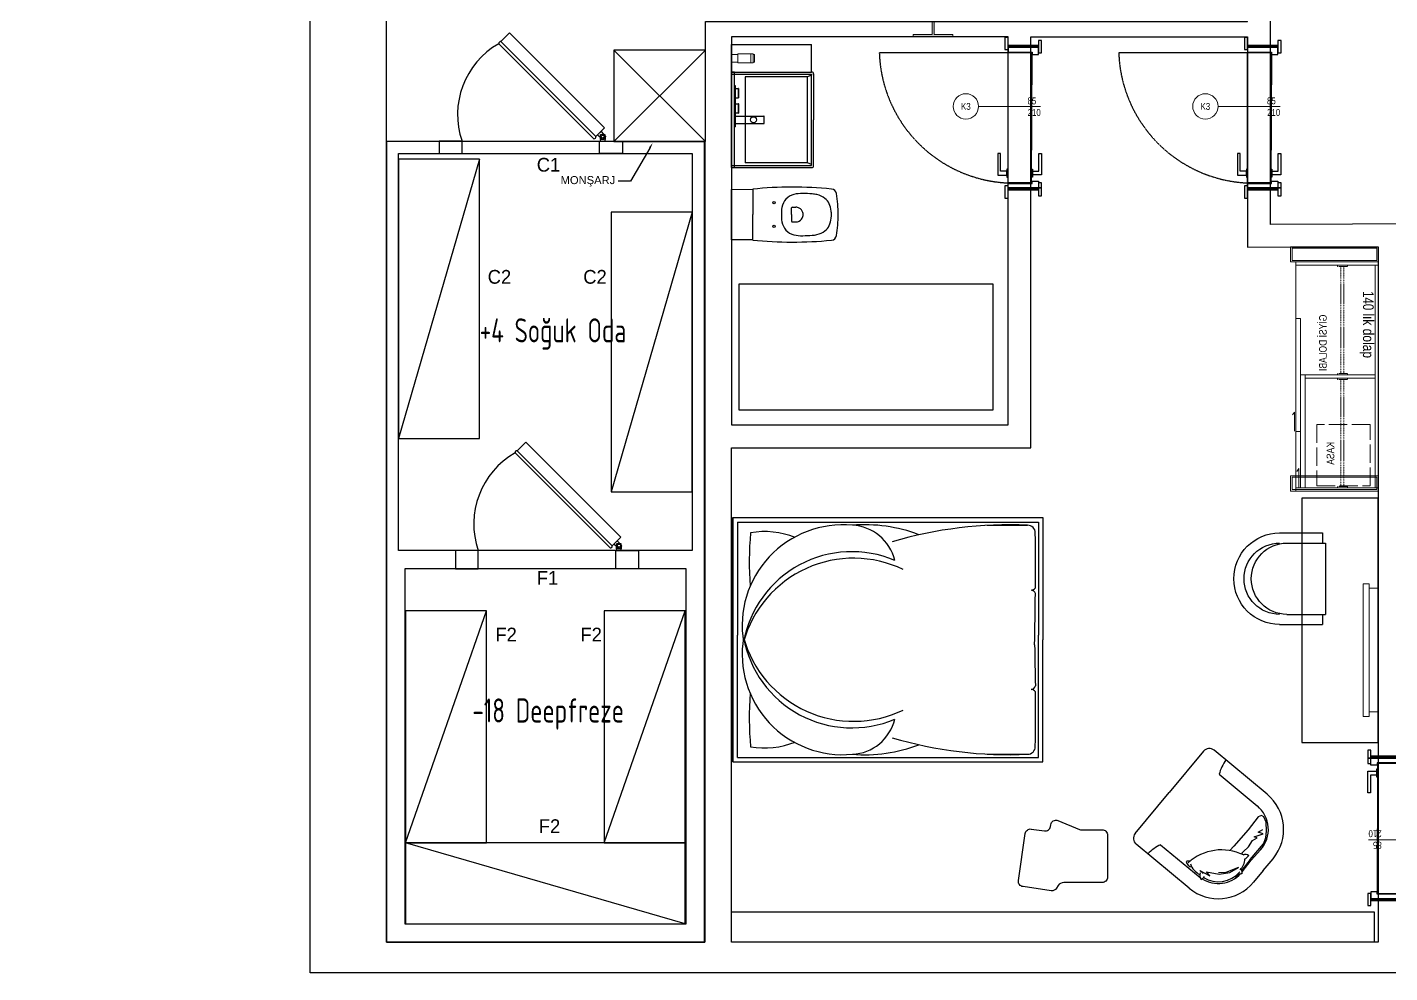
# Model space of a CAD drawing. Header units: millimetres. Extents: x 7687 to 15428, y -715 to 4028.
# Drawn here: x 12646 to 13538, y 1957 to 2576 of the extents above; entities that cross this region are included whole.
import ezdxf
from ezdxf import colors
from ezdxf.entities.mleader import LeaderData, LeaderLine
from ezdxf.enums import TextEntityAlignment as Align
from ezdxf.math import Vec2, Vec3

# ---------------------------------------------------------------- set-up
doc = ezdxf.new("R2010")
doc.units = ezdxf.units.MM
for name, pattern in [('ACAD_ISO02W100', [15, 12, -3]), ('DASHDOT', [1, 0.5, -0.25, 0, -0.25]), ('HIDDEN', [0.375, 0.25, -0.125])]:
    doc.linetypes.add(name, pattern=pattern)
for name, color, linetype in [('001 Duvar', 7, 'Continuous'), ('AI-kapi', 1, 'Continuous'), ('DTM-AXIS', 7, 'Continuous'), ('GOR020', 140, 'Continuous'), ('S2000-003 Kapı', 3, 'Continuous'), ('S2000-034 Soğuk Oda', 1, 'Continuous'), ('TEFRIS', 44, 'Continuous')]:
    doc.layers.add(name, color=color, linetype=linetype)
for name, color, linetype, lineweight in [('A-WINDOW_TAG', 2, 'Continuous', 5), ('ahşap kesit', 44, 'Continuous', 40), ('AHŞAP_gör', 44, 'Continuous', 20), ('mermer', 13, 'Continuous', 25), ('olcu', 1, 'Continuous', 18), ('SS_FURNITURE', 23, 'Continuous', 25), ('SS_TEXT', 7, 'Continuous', 20), ('TRS-YAZI-MAHL', 20, 'Continuous', 13)]:
    doc.layers.add(name, color=color, linetype=linetype, lineweight=lineweight)
doc.layers.add('ss_door tag', color=7, linetype='Continuous', lineweight=13, true_color=0xd52e31)
doc.layers.add('ss_glass furniture', color=7, linetype='Continuous', lineweight=9, true_color=0x85abb0)
doc.styles.add('ARIEL50SD', font='ARIALN.TTF', dxfattribs={"height": 9})
doc.styles.add('OTEL AKSARAY', font='', dxfattribs={"width": 0.8})
doc.styles.get("Standard").update_dxf_attribs({"font": 'arial.ttf'})
doc.styles.add('TAKSİM', font='GOTHIC.TTF', dxfattribs={"height": 20})
doc.styles.add('yazı_kck_50', font='isocpeur.ttf', dxfattribs={"width": 0.7, "height": 15})
doc.styles.get('OTEL AKSARAY').set_extended_font_data('FrankRuehl')

# ---------------------------------------------------------------- blocks, each defined once
blk = doc.blocks.new('kolon')
at = {"layer": 'mermer', "true_color": 0x2776bb}
h = blk.add_hatch(color=152, dxfattribs=at)
h.dxf.hatch_style = 1
h.paths.add_polyline_path([(44995.31, -4768.12), (44969.31, -4768.12), (44969.31, -4769.62), (44981.61, -4769.62), (44981.61, -4792.62), (44969.31, -4792.62), (44969.31, -4794.12), (44995.31, -4794.12), (44995.31, -4792.62), (44983.01, -4792.62), (44983.01, -4769.62), (44995.31, -4769.62)])
at = {"layer": 'ss_door tag'}
for p, q in [((44995.31, -4768.12), (44969.31, -4768.12)), ((44969.31, -4769.62), (44969.31, -4768.12)), ((44981.61, -4769.62), (44969.31, -4769.62)), ((44981.61, -4769.62), (44981.61, -4792.62)), ((44995.31, -4769.62), (44983.01, -4769.62)), ((44983.01, -4769.62), (44983.01, -4792.62)), ((44995.31, -4769.62), (44995.31, -4768.12)), ((44969.31, -4792.62), (44981.61, -4792.62)), ((44969.31, -4792.62), (44969.31, -4794.12)), ((44969.31, -4794.12), (44995.31, -4794.12)), ((44983.01, -4792.62), (44995.31, -4792.62)), ((44995.31, -4792.62), (44995.31, -4794.12))]:
    blk.add_line(p, q, dxfattribs=at)
blk = doc.blocks.new('WINDOW_TAG')
blk.add_line((0, -813), (0, 0))
blk.add_circle((0, 166), 166)
at = {"style": 'ARIEL50SD'}
blk.add_attdef('POZNO', text='', height=90, dxfattribs=at).set_placement((0, 166), align=Align.MIDDLE)
blk.add_attdef('WIDTH', text='', height=90, rotation=90, dxfattribs=at).set_placement((0, -813), align=Align.BOTTOM_LEFT)
blk.add_attdef('HEIGHT', text='', height=90, rotation=90, dxfattribs=at).set_placement((35, -813), align=Align.TOP_LEFT)
blk = doc.blocks.new('södb')
at = {"color": 1}
for points in [[(11995.55, 1679.62), (11995.55, 1671.62), (11997.55, 1671.62), (11997.55, 1679.62)], [(12017.48, 1677.62), (12017.48, 1669.62), (12019.48, 1669.62), (12019.48, 1677.62)], [(12017.48, 1674.52), (12017.48, 1673.02), (11997.55, 1673.02), (11997.55, 1674.52)], [(11997.55, 1588.07), (11997.55, 1593.37), (11996.85, 1593.37), (11996.85, 1588.07)], [(12012.78, 1588.07), (12012.78, 1593.37), (12013.48, 1593.37), (12013.48, 1588.07)], [(11995.55, 1582.42), (11995.55, 1574.42), (11997.55, 1574.42), (11997.55, 1582.42)], [(12017.48, 1581.02), (12017.48, 1579.52), (11997.55, 1579.52), (11997.55, 1581.02)], [(12017.48, 1584.42), (12017.48, 1575.82), (12019.48, 1575.82), (12019.48, 1584.42)]]:
    blk.add_lwpolyline(points, close=True, dxfattribs=at)
at = {"color": 8, "linetype": 'HIDDEN'}
blk.add_lwpolyline([(11997.55, 1669.62), (11913.26, 1669.62)], dxfattribs=at)
at = {"color": 1}
for points in [[(11997.55, 1673.77), (12017.48, 1673.77)], [(11997.55, 1673.02), (11997.55, 1670.02), (12013.28, 1670.02), (12013.28, 1668.52), (12017.48, 1668.52), (12017.48, 1671.49), (12017.48, 1671.49), (12017.48, 1673.02)], [(12017.48, 1673.02), (11997.55, 1673.02)], [(12012.78, 1584.32), (11997.55, 1584.32), (11997.55, 1669.62), (12013.18, 1669.84), (12012.78, 1584.32)], [(11990.95, 1603.51), (11990.95, 1603.51), (11990.95, 1589.51), (11996.85, 1589.51), (11996.85, 1592.01), (11992.7, 1592.01), (11992.7, 1603.51)], [(11992.7, 1603.51), (11990.95, 1603.51)], [(12019.38, 1603.62), (12019.38, 1603.62), (12019.38, 1589.62), (12013.48, 1589.62), (12013.48, 1592.12), (12017.63, 1592.12), (12017.63, 1603.62)], [(12017.63, 1603.62), (12019.38, 1603.62)], [(11997.55, 1581.02), (11997.55, 1584.02), (12013.28, 1584.02), (12013.28, 1585.52), (12017.48, 1585.52), (12017.48, 1582.56), (12017.48, 1582.56), (12017.48, 1581.02), (12019.48, 1581.02), (11997.55, 1581.02)], [(11997.55, 1580.27), (12017.48, 1580.27)]]:
    blk.add_lwpolyline(points, dxfattribs=at)
at = {"color": 8, "linetype": 'HIDDEN'}
blk.add_arc((12001.49, 1672.52), 88.29, 181.8822, 267.44214, dxfattribs=at)
at = {"layer": 'A-WINDOW_TAG'}
ref = blk.add_blockref('WINDOW_TAG', (11978.24, 1634.47), dxfattribs=dict(at, xscale=-0.05000000000000022, yscale=0.05000000000000022, zscale=0.05000000000000022, rotation=89.99932410386701))
ref.add_attrib('WIDTH', '85', dxfattribs={"layer": '0', "height": 4.5, "rotation": 359.99932, "style": 'ARIEL50SD'}).set_placement((12010.32, 1634.47), align=Align.BOTTOM_LEFT)
ref.add_attrib('HEIGHT', '210', dxfattribs={"layer": '0', "height": 4.5, "rotation": 359.99932, "style": 'ARIEL50SD'}).set_placement((12010.38, 1632.74), align=Align.TOP_LEFT)
ref.add_attrib('POZNO', 'K3', dxfattribs={"layer": '0', "height": 4.5, "style": 'ARIEL50SD'}).set_placement((11969.94, 1634.47), align=Align.MIDDLE)
blk = doc.blocks.new('dt')
at = {"color": 30, "linetype": 'DASHDOT', "true_color": 0xf26722}
for p, q in [((92634.96, -4949.63), (92704.95, -4949.63)), ((92708.97, -4949.63), (92778.96, -4949.63)), ((92634.96, -4951.63), (92704.95, -4951.63)), ((92708.97, -4951.63), (92778.96, -4951.63))]:
    blk.add_line(p, q, dxfattribs=at)
at = {"color": 242, "linetype": 'ACAD_ISO02W100', "true_color": 0xcd2027}
blk.add_lwpolyline([(92738.46, -4933.83), (92778.46, -4933.83), (92778.46, -4968.83), (92738.46, -4968.83), (92738.46, -4933.83)], dxfattribs=at)
at = {"color": 30, "linetype": 'DASHDOT', "true_color": 0xf26722}
for points in [[(92633.95, -4947.33), (92634.96, -4947.33), (92634.96, -4953.93), (92633.95, -4953.93)], [(92705.96, -4947.33), (92704.95, -4947.33), (92704.95, -4953.93), (92705.96, -4953.93)], [(92707.96, -4947.33), (92708.97, -4947.33), (92708.97, -4953.93), (92707.96, -4953.93)], [(92779.97, -4947.33), (92778.96, -4947.33), (92778.96, -4953.93), (92779.97, -4953.93)]]:
    blk.add_lwpolyline(points, close=True, dxfattribs=at)
at = {"layer": 'ahşap kesit', "lineweight": -2}
for p, q in [((92633.95, -4974.13), (92633.95, -4920.13)), ((92633.95, -4920.13), (92779.97, -4920.13)), ((92779.97, -4920.13), (92779.97, -4974.13)), ((92705.96, -4972.13), (92705.96, -4926.15)), ((92705.96, -4926.15), (92707.96, -4926.15)), ((92707.96, -4972.13), (92707.96, -4926.15)), ((92779.97, -4972.13), (92633.95, -4972.13))]:
    blk.add_line(p, q, dxfattribs=at)
for points in [[(92779.97, -4920.13), (92781.97, -4920.13), (92781.97, -4974.13), (92631.95, -4974.13), (92631.95, -4920.13), (92633.95, -4920.13)], [(92742.7, -4919.17), (92730.26, -4919.17), (92732.13, -4917.85)], [(92779.71, -4922.19), (92767.26, -4922.19), (92769.13, -4920.87)]]:
    blk.add_lwpolyline(points, dxfattribs=at)
for points in [[(92668.96, -4920.11), (92742.96, -4920.11), (92742.96, -4923.13), (92668.96, -4923.13)], [(92705.96, -4923.13), (92779.97, -4923.13), (92779.97, -4926.15), (92705.96, -4926.15)]]:
    blk.add_lwpolyline(points, close=True, dxfattribs=at)
at = {"layer": 'SS_TEXT', "char_height": 5, "attachment_point": 7, "rotation": 360}
for s, insert in [('\\pi27.06147;{\\W0.8;GİYSİ DOLABI}', (92639.35, -4940.44, -41.69)), ('\\pi37.88548;{\\W0.8;KASA}', (92711.96, -4945.37, -41.69))]:
    blk.add_mtext_dynamic_manual_height_columns(s, width=90.2785, gutter_width=12.5, heights=[49.87], dxfattribs=dict(at, insert=insert))
blk = doc.blocks.new('A$C633F1E20')
at = {"color": 7, "linetype": 'Continuous'}
for p, q in [((21, 190), (21, 0.5)), ((69, 190), (69, 0.5)), ((90, 188.9), (150, 188.9)), ((90, 188.9), (90, 168.9)), ((90, 186.9), (150, 186.9)), ((150, 188.9), (150, 168.9)), ((190, 188.8), (250, 188.8)), ((190, 188.8), (190, 168.8)), ((190, 186.8), (250, 186.8)), ((250, 188.8), (250, 168.8)), ((88.7, 168.4), (88.7, 166.9)), ((150.7, 168.9), (89.2, 168.9)), ((150.7, 166.4), (89.2, 166.4)), ((151.2, 168.4), (151.2, 166.9)), ((188.7, 168.3), (188.7, 166.8)), ((250.7, 168.8), (189.2, 168.8)), ((250.7, 166.3), (189.2, 166.3)), ((251.2, 168.3), (251.2, 166.8)), ((21.5, 0), (68.5, 0))]:
    blk.add_line(p, q, dxfattribs=at)
for centre, start, end in [((98.5, 189.5), 90, 180), ((141.5, 189.5), 0, 90), ((198.5, 189.5), 90, 180), ((241.5, 189.5), 0, 90), ((89.2, 168.4), 90, 180), ((89.2, 166.9), 180, 270), ((150.7, 168.4), 0, 90), ((150.7, 166.9), 270, 0), ((189.2, 168.3), 90, 180), ((189.2, 166.8), 180, 270), ((250.7, 168.3), 0, 90), ((250.7, 166.8), 270, 0), ((21.5, 0.5), 180, 270), ((68.5, 0.5), 270, 0)]:
    blk.add_arc(centre, 0.5, start, end, dxfattribs=at)
at = {"layer": 'DTM-AXIS', "color": 7, "linetype": 'Continuous'}
for p, q in [((0, 193), (0, 190)), ((270, 193), (0, 193)), ((270, 190), (0, 190)), ((98, 188.9), (98, 189.5)), ((142, 188.9), (142, 189.5)), ((198, 188.8), (198, 189.5)), ((242, 188.8), (242, 189.5)), ((270, 193), (270, 190))]:
    blk.add_line(p, q, dxfattribs=at)
blk = doc.blocks.new('rgwre')
at = {"layer": 'AHŞAP_gör', "color": 51, "true_color": 0xf8f6b0}
for points in [[(52505.24, -4499.49), (52499.24, -4499.49), (52499.24, -4497.99), (52505.24, -4497.99)], [(52505.24, -4507.99), (52505.24, -4499.49), (52499.24, -4499.49), (52499.24, -4507.99)]]:
    blk.add_lwpolyline(points, close=True, dxfattribs=at)
for points in [[(52504.74, -4497.99), (52504.74, -4496.99), (52499.74, -4496.99), (52499.74, -4497.99)], [(52499.74, -4507.99), (52499.74, -4511.99), (52504.74, -4511.99), (52504.74, -4507.99)]]:
    blk.add_lwpolyline(points, dxfattribs=at)
at = {"layer": 'mermer'}
blk.add_line((52573.87, -4512.13), (52493.21, -4512.13), dxfattribs=at)
at = {"layer": 'TEFRIS'}
for p, q in [((52493.21, -4512.13), (52493.21, -4459.77)), ((52511.27, -4511.91), (52511.28, -4459.78)), ((52512.48, -4458.43), (52542.57, -4458.43)), ((52512.57, -4459.81), (52513.37, -4459.81)), ((52512.57, -4511.91), (52512.57, -4459.81)), ((52571.77, -4459.81), (52513.37, -4459.81)), ((52513.37, -4459.81), (52514.37, -4462.31)), ((52572.67, -4458.43), (52542.57, -4458.43)), ((52571.77, -4459.81), (52570.77, -4462.31)), ((52572.57, -4459.81), (52571.77, -4459.81)), ((52572.57, -4511.91), (52572.57, -4459.81)), ((52573.87, -4511.91), (52573.87, -4459.78)), ((52570.77, -4462.31), (52514.37, -4462.31)), ((52514.37, -4462.31), (52514.37, -4503.25)), ((52570.77, -4462.31), (52570.77, -4503.25)), ((52514.37, -4503.25), (52570.77, -4503.25)), ((52573.87, -4511.91), (52511.27, -4511.91))]:
    blk.add_line(p, q, dxfattribs=at)
for points in [[(52511.28, -4459.8), (52493.21, -4459.77)], [(52573.87, -4512.13), (52573.87, -4510.13), (52511.27, -4510.12), (52511.27, -4511.91)]]:
    blk.add_lwpolyline(points, dxfattribs=at)
blk.add_circle((52542.57, -4497.75), 2, dxfattribs=at)
for centre, radius, start, end in [((52513.14, -4459.71), 1.86, 161.89251, 182.16758), ((52512.35, -4459.5), 1.05, 108.70526, 159.46964), ((52512.46, -4459.78), 1.35, 89.27646, 109.64692), ((52572.68, -4459.78), 1.35, 70.35308, 90.72354), ((52572.8, -4459.5), 1.05, 20.53036, 71.29474), ((52572.01, -4459.71), 1.86, 357.83242, 18.10749)]:
    blk.add_arc(centre, radius, start, end, dxfattribs=at)
at = {"layer": 'TEFRIS', "xscale": 0.1, "yscale": 0.1, "zscale": 0.1, "rotation": 180}
blk.add_blockref('A$C633F1E20', (52547.07, -4490.83), dxfattribs=at)
blk = doc.blocks.new('retgwre')
at = {"layer": 'TEFRIS'}
for p, q in [((51047.24, -4515.13), (51063.91, -4515.13)), ((51080.59, -4515.13), (51063.91, -4515.13)), ((51063.91, -4540.51), (51059.57, -4540.61)), ((51063.91, -4540.51), (51068.26, -4540.61)), ((51059.09, -4541.11), (51059.08, -4543.41)), ((51068.74, -4541.11), (51068.75, -4543.41))]:
    blk.add_line(p, q, dxfattribs=at)
blk.add_lwpolyline([(51047.32, -4515.13), (51047.32, -4501.28), (51080.46, -4501.28), (51080.47, -4515.13)], dxfattribs=at)
for centre in [(51056.17, -4529.12), (51071.66, -4529.12)]:
    blk.add_circle(centre, 0.75, dxfattribs=at)
for centre, radius, start, end in [((51301.41, -4541.22), 255.5, 174.14059, 179.88691), ((50826.42, -4541.22), 255.5, 0.11309, 5.85941), ((51311.71, -4541.16), 265.8, 179.90244, 185.53506), ((51061.12, -4544.68), 10.74, 133.72781, 166.18228), ((51061.13, -4545.36), 11.24, 99.57287, 131.34695), ((51059.59, -4541.11), 0.5, 92.57705, 179.45749), ((51059.59, -4541.11), 0.5, 92.59038, 179.63984), ((51059.59, -4541.11), 0.5, 92.59038, 179.63984), ((51063.45, -4560.62), 26.68, 88.99522, 99.03426), ((51064.38, -4560.62), 26.68, 80.96574, 91.00478), ((51068.24, -4541.11), 0.5, 0.36016, 87.40962), ((51068.24, -4541.11), 0.5, 0.36016, 87.40962), ((51066.7, -4545.36), 11.24, 48.65305, 80.42713), ((51066.7, -4544.68), 10.74, 13.81772, 46.27219), ((50816.12, -4541.16), 265.8, 354.46494, 0.09756), ((51073.39, -4547.36), 23.3, 166.99836, 181.40395), ((51144.2, -4546.78), 94.11, 180.70264, 184.47272), ((51063.91, -4543.34), 4.84, 180.90064, 208.6245), ((51063.91, -4543.34), 4.84, 208.6245, 253.98596), ((51063.91, -4543.34), 4.84, 253.98596, 270.02747), ((51063.92, -4543.34), 4.84, 269.97253, 286.01404), ((51063.92, -4543.34), 4.84, 286.01404, 331.3755), ((51063.92, -4543.34), 4.84, 331.3755, 359.09936), ((51054.43, -4547.36), 23.3, 358.59605, 13.00164), ((50983.62, -4546.78), 94.11, 355.52728, 359.29736), ((51070.96, -4552.58), 20.64, 184.26471, 192.85698), ((51063.36, -4554.59), 12.79, 191.65582, 217.98992), ((51064.46, -4554.59), 12.79, 322.01008, 348.34418), ((51056.86, -4552.58), 20.64, 347.14302, 355.73529), ((51050.76, -4566.45), 3.63, 185.51813, 260.61942), ((51061.4, -4555.91), 10.43, 218.90712, 243.57491), ((51062.89, -4552.45), 14.19, 244.41007, 264.72336), ((51063.76, -4544.21), 22.48, 264.43017, 270.37754), ((51064.06, -4544.21), 22.48, 269.62246, 275.56983), ((51064.94, -4552.45), 14.19, 275.27664, 295.58993), ((51066.43, -4555.91), 10.43, 296.42509, 321.09288), ((51077.06, -4566.45), 3.63, 279.38058, 354.48187), ((51064.25, -4480.4), 90.74, 261.07333, 269.78677), ((51063.58, -4480.4), 90.74, 270.21323, 278.92667)]:
    blk.add_arc(centre, radius, start, end, dxfattribs=at)
blk = doc.blocks.new('453Q4')
at = {"layer": 'TEFRIS'}
for p, q in [((1446.85, 4880.58), (1446.85, 4800.58)), ((1449.85, 4877.58), (1449.85, 4803.58)), ((1449.85, 4877.58), (1646.85, 4877.58)), ((1613.43, 4875.58), (1639.85, 4875.58)), ((1646.85, 4877.58), (1646.85, 4803.58)), ((1446.85, 4720.58), (1446.85, 4800.58)), ((1449.85, 4723.58), (1449.85, 4803.58)), ((1646.85, 4723.58), (1646.85, 4803.58)), ((1449.85, 4723.58), (1646.85, 4723.58)), ((1613.43, 4725.58), (1639.85, 4725.58))]:
    blk.add_line(p, q, dxfattribs=at)
for points in [[(1446.85, 4880.58), (1649.85, 4880.58), (1649.85, 4800.58)], [(1446.85, 4800.58), (1446.85, 4800.58), (1446.85, 4880.58)], [(1446.85, 4720.58), (1649.85, 4720.58), (1649.85, 4800.58)], [(1446.85, 4800.58), (1446.85, 4800.58), (1446.85, 4720.58)]]:
    blk.add_lwpolyline(points, dxfattribs=at)
for centre, radius, start, end in [((1518.85, 4809.94), 65.94, 84.58806, 189.40422), ((1467.67, 4817.97), 53.46, 68.04557, 99.95685), ((1533.17, 4776.62), 99.3, 69.14218, 94.67824), ((1523.72, 4845.73), 29.88, 13.25582, 87.40212), ((1627.73, 4606.65), 269.21, 87.41977, 106.53848), ((1639.85, 4870.58), 5, 0, 90), ((1668.77, 4851.43), 211.22, 174.7863, 184.28056), ((466.09, 4849.62), 1178.94, 359.27121, 1.019), ((1524.71, 4786.2), 72.09, 67.06558, 169.63304), ((1525.9, 4779.18), 74.82, 64.29347, 164.50487), ((1642.3, 4836.16), 3.05, 268.10178, 329.78786), ((1641.99, 4830.15), 2.97, 13.38104, 86.03795), ((-1784.58, 4862.87), 3429.61, 358.9043, 359.46488), ((1518.85, 4791.23), 65.94, 170.59578, 275.41194), ((1524.71, 4814.97), 72.09, 190.36696, 292.93442), ((1525.9, 4821.99), 74.82, 195.49513, 295.70653), ((4723.03, 4838.36), 3078.9, 180.76437, 181.26594), ((1668.77, 4749.74), 211.22, 175.71944, 185.2137), ((1641.99, 4771.02), 2.97, 273.96205, 346.61896), ((1642.3, 4765.01), 3.05, 30.21214, 91.89822), ((466.09, 4751.55), 1178.94, 358.981, 0.72879), ((1523.72, 4755.44), 29.88, 272.59788, 346.74418), ((1467.67, 4783.2), 53.46, 260.04315, 291.95443), ((1533.17, 4824.55), 99.3, 265.32176, 290.85782), ((1627.73, 4994.52), 269.21, 253.46152, 272.58023), ((1639.85, 4730.58), 5, 270, 0)]:
    blk.add_arc(centre, radius, start, end, dxfattribs=at)
blk = doc.blocks.new('gj')
at = {"layer": 'TEFRIS'}
for p, q in [((94179.6, -4419.09), (94188.71, -4414.97)), ((94179.6, -4419.09), (94170.49, -4423.21)), ((94192.44, -4424.26), (94183.89, -4428.59)), ((94195.04, -4424.18), (94198.2, -4422.7)), ((94184.19, -4429.25), (94171.79, -4434.66)), ((94175.26, -4432.04), (94183.89, -4428.59)), ((94184.19, -4429.25), (94192.2, -4425.5)), ((94200.01, -4427.46), (94193.29, -4428.01)), ((94193.29, -4428.01), (94202.19, -4428.63)), ((94206.75, -4429.55), (94200.01, -4427.46)), ((94202.19, -4428.63), (94206.71, -4430.56)), ((94213.52, -4434.61), (94206.75, -4429.55)), ((94217.06, -4437.32), (94212.64, -4431.2)), ((94212.64, -4431.2), (94213.52, -4434.61)), ((94212.86, -4431.51), (94212.82, -4431.53)), ((94214.95, -4429.31), (94214.84, -4429.43)), ((94232.68, -4463.69), (94218.79, -4432.97)), ((94228.4, -4429.95), (94246.94, -4470.96)), ((94166.39, -4441.25), (94164.11, -4446.69)), ((94168.72, -4437.75), (94166.39, -4441.25)), ((94171.98, -4434.48), (94168.72, -4437.75)), ((94175.37, -4441.6), (94169.27, -4440.76)), ((94169.27, -4440.76), (94171.64, -4443.12)), ((94177.3, -4439.75), (94173.83, -4440.01)), ((94173.83, -4440.01), (94175.37, -4441.6)), ((94176.87, -4447.46), (94189.9, -4441.88)), ((94181.6, -4437.32), (94177.3, -4439.75)), ((94186.19, -4435.83), (94181.6, -4437.32)), ((94187.01, -4435.49), (94186.19, -4435.83)), ((94187.01, -4435.49), (94187.81, -4435.1)), ((94193.59, -4440.39), (94189.9, -4441.88)), ((94215.82, -4434.57), (94217.06, -4437.32)), ((94164.11, -4446.69), (94164.03, -4450.49)), ((94164.03, -4450.49), (94164.9, -4452.05)), ((94167.36, -4452.08), (94176.87, -4447.46)), ((94171.64, -4443.12), (94168.17, -4443.39)), ((94178.01, -4488.4), (94164.62, -4458.79)), ((94164.9, -4452.05), (94167.36, -4452.08)), ((94155.51, -4462.91), (94174.04, -4503.91)), ((94244.44, -4477.58), (94212.55, -4491.99)), ((94180.66, -4506.41), (94212.55, -4491.99))]:
    blk.add_line(p, q, dxfattribs=at)
for centre, radius, start, end in [((94201.07, -4442.31), 30, 24.32466, 114.32466), ((94182.84, -4450.55), 30, 114.32466, 204.32466), ((94201.07, -4442.31), 20, 115.54747, 117.29933), ((94197.33, -4425.87), 5.14, 155.00983, 187.08972), ((94193.33, -4426.62), 2.98, 50.12729, 104.15262), ((94201.07, -4442.31), 20, 31.86597, 111.30112), ((94201.11, -4442.28), 18.8, 32.9564, 112.59431), ((94182.84, -4450.55), 20, 112.2834, 204.32466), ((94187.02, -4437.54), 6.37, 87.29515, 119.67356), ((94186.83, -4430.8), 3.12, 201.97107, 273.41098), ((94212.6, -4413.78), 32.7, 218.03011, 286.02392), ((94195.82, -4435.24), 9.51, 107.48189, 154.6397), ((94218.72, -4436.76), 5.06, 88.65279, 122.05128), ((94213.21, -4432.15), 5.64, 319.91431, 4.45982), ((94201.07, -4442.31), 20, 24.32466, 27.63811), ((94208.14, -4442.48), 12.59, 353.91487, 37.26058), ((94218.54, -4445.25), 4.16, 343.11248, 58.55354), ((94222.68, -4442.6), 3.86, 230.40025, 267.59257), ((94182.84, -4450.55), 20, 201.01121, 204.32466), ((94233.07, -4435.51), 28.19, 269.21179, 290.3334), ((94242.38, -4473.02), 5, 294.32466, 24.32466), ((94156.59, -4470.07), 28.19, 298.31592, 319.43753), ((94178.6, -4501.85), 5, 204.32466, 294.32466)]:
    blk.add_arc(centre, radius, start, end, dxfattribs=at)
blk = doc.blocks.new('tv')
at = {"layer": 'ss_glass furniture', "linetype": 'Continuous', "lineweight": 0}
blk.add_line((-6, -3), (-6, 84), dxfattribs=at)
for points in [[(-6, -3), (-10, -3), (-10, 84), (-6, 84)], [(-6, 0), (0, 0), (0, 81), (-6, 81)]]:
    blk.add_lwpolyline(points, dxfattribs=at)
blk = doc.blocks.new('A$C63CA7753')
at = {"layer": 'TEFRIS'}
for p, q in [((0.3, 0.6), (0.581, 0.6)), ((0.581, 0.5333), (0.581, 0.6)), ((0.3476, 0.5333), (0.6, 0.5333)), ((0.6, 0.0667), (0.6, 0.5333)), ((0.3476, 0.0667), (0.6, 0.0667)), ((0.581, 0), (0.581, 0.0667)), ((0.3, 0), (0.581, 0))]:
    blk.add_line(p, q, dxfattribs=at)
for centre, radius in [((0.3, 0.3), 0.3), ((0.3, 0.3), 0.2333), ((0.3476, 0.3), 0.2333)]:
    blk.add_arc(centre, radius, 90.00002, 269.99997, dxfattribs=at)
blk = doc.blocks.new('A$C022B2E79')
at = {"layer": 'S2000-003 Kapı', "linetype": 'ByBlock'}
for points in [[(1.8, 69.76, -0.39805), (1.94, 69.76), (5.23, 66.82), (2.97, 64.56), (0.03, 67.85, -0.39805), (0.03, 67.98)], [(2.87, 69.63, 0.617768), (3.45, 69.88), (3.51, 70.98), (0.31, 70.98), (0.37, 69.88, 0.617768), (0.94, 69.63, -0.364026)], [(0.55, 66.58), (0.37, 69.88, 0.617768), (0.94, 69.63, -0.364026), (2.87, 69.63, 0.617768), (3.45, 69.88), (3.26, 66.58, -0.39805), (3.16, 66.48), (0.65, 66.48, -0.39805)], [(68.52, 5.66, 0.491935), (69.93, 7.07), (7.71, 69.3, 0.499706), (6.29, 67.88)]]:
    blk.add_lwpolyline(points, format="xyb", close=True, dxfattribs=at)
blk.add_lwpolyline([(62.86, 0), (68.52, 5.66), (6.29, 67.88), (0.63, 62.23), (62.86, 0)], dxfattribs=at)
blk.add_circle((1.91, 67.88), 1, dxfattribs=at)
blk.add_circle((1.91, 67.88), 1, dxfattribs=at)
blk.add_arc((43.52, 53.51), 53.42, 299.62588, 19.08979, dxfattribs=at)
blk = doc.blocks.new('A$C1E9019DA')
at = {"layer": 'S2000-034 Soğuk Oda'}
blk.add_line((120, 71.28, 33.18), (120, 82.69, 33.18), dxfattribs=at)
at = {"layer": 'S2000-034 Soğuk Oda', "elevation": 33.18}
for points in [[(0, 82.98), (15, 82.98), (15, 70.98), (0, 70.98)], [(120, 82.98), (105, 82.98), (105, 70.98), (120, 70.98)]]:
    blk.add_lwpolyline(points, close=True, dxfattribs=at)
at = {"layer": '001 Duvar'}
blk.add_blockref('A$C022B2E79', (10.99, 0, 33.18), dxfattribs=at)
blk = doc.blocks.new('120')
at = {"layer": 'S2000-034 Soğuk Oda'}
for points in [[(9265.27, 11599.5), (9280.27, 11599.5), (9280.27, 11591.5), (9265.27, 11591.5)], [(9385.27, 11599.5), (9370.27, 11599.5), (9370.27, 11591.5), (9385.27, 11591.5)]]:
    blk.add_lwpolyline(points, close=True, dxfattribs=at)
at = {"layer": '001 Duvar'}
blk.add_blockref('A$C022B2E79', (9276.27, 11520.52), dxfattribs=at)
blk = doc.blocks.new('A$C0EBC788F')
at = {"layer": 'S2000-034 Soğuk Oda'}
blk.add_blockref('120', (-9265.27, -11520.52, 33.18), dxfattribs=at)

msp = doc.modelspace()

# ---------------------------------------------------------------- linework, layer by layer
at = {"color": 240, "true_color": 0xed1f24}
for p, q in [((13089.68, 1976.73), (13089.68, 2501.29)), ((12893.48, 1988.73), (13077.68, 1988.73)), ((12881.48, 1976.73), (13089.98, 1976.73))]:
    msp.add_line(p, q, dxfattribs=at)
for p, q in [((12942.48, 2489.55), (12889.48, 2306.55)), ((13081.68, 2454.79), (13028.68, 2271.79)), ((12894.08, 2041.73), (12947.08, 2193.73)), ((13024.08, 2041.73), (13077.08, 2193.73)), ((13077.08, 1988.73), (12894.08, 2041.73))]:
    msp.add_line(p, q)
for points in [[(12942.48, 2489.55), (12889.48, 2489.55), (12889.48, 2306.55), (12942.48, 2306.55)], [(13081.68, 2454.79), (13028.68, 2454.79), (13028.68, 2271.79), (13081.68, 2271.79)], [(12894.08, 2041.73), (12947.08, 2041.73), (12947.08, 2193.73), (12894.08, 2193.73)], [(13024.08, 2041.73), (13077.08, 2041.73), (13077.08, 2193.73), (13024.08, 2193.73)], [(13077.08, 1988.73), (13077.08, 2041.73), (12894.08, 2041.73), (12894.08, 1988.73)]]:
    msp.add_lwpolyline(points, close=True)
at = {"layer": 'AHŞAP_gör'}
for points in [[(13473.47, 2422.25), (13530.97, 2422.25), (13530.97, 2432.25), (13473.54, 2432.25), (13473.47, 2422.25)], [(13473.47, 2272.23), (13530.97, 2272.23), (13530.97, 2282.23), (13473.54, 2282.23), (13473.47, 2272.23)]]:
    msp.add_lwpolyline(points, dxfattribs=at)
for points in [[(13474.48, 2423.25), (13529.97, 2423.25), (13529.97, 2431.25), (13474.53, 2431.25)], [(13474.48, 2273.23), (13529.97, 2273.23), (13529.97, 2281.23), (13474.53, 2281.23)]]:
    msp.add_lwpolyline(points, close=True, dxfattribs=at)
at = {"layer": 'mermer'}
for p, q in [((13030.47, 2561.07), (13090.47, 2501.07)), ((12881.48, 2233.29), (12881.48, 2501.29)), ((13089.98, 2501.29), (13089.98, 1976.73)), ((13089.68, 1976.73), (12881.48, 1976.73))]:
    msp.add_line(p, q, dxfattribs=at)
for points in [[(12831.48, 1956.72), (12831.48, 3009.31), (12059.66, 3009.31), (11609.49, 3009.31), (11609.49, 3190.72), (11609.49, 3833.34), (14042.48, 3833.34), (14042.48, 1956.72)], [(13107.47, 2315.63), (13288.54, 2315.63), (13288.54, 2569.72), (13107.47, 2569.72)]]:
    msp.add_lwpolyline(points, close=True, dxfattribs=at)
for points in [[(13621.61, 2607.21), (13621.61, 2447.5), (13460.34, 2446.91), (13460.34, 2579.72), (13460.34, 3213.56), (12682.92, 3212.81)], [(13090.47, 2501.29), (13090.47, 2579.72), (13445.34, 2579.72), (13445.34, 3203.56), (12881.48, 3203.56)], [(12881.48, 1976.72), (12881.48, 3057.72), (12682.92, 3057.72)], [(13530.97, 2432.19), (13530.97, 1976.72), (13107.47, 1976.72), (13107.47, 2300.63), (13303.54, 2300.63), (13303.54, 2328.63), (13303.54, 2569.72), (13445.34, 2569.72), (13445.34, 2431.85), (13530.97, 2432.17)], [(13030.47, 2501.07), (13090.47, 2561.07), (13030.47, 2561.07), (13030.47, 2501.07), (13090.47, 2501.07), (13090.47, 2561.07)]]:
    msp.add_lwpolyline(points, dxfattribs=at)
msp.add_lwpolyline([(13278.48, 2407.95), (13278.48, 2325.25), (13112.53, 2325.25, -0.000477), (13112.53, 2407.95)], format="xyb", close=True, dxfattribs=at)
at = {"layer": 'mermer', "color": 61, "true_color": 0xedee99}
msp.add_lwpolyline([(13107.47, 1976.72), (13107.47, 1996.72), (13528.36, 1996.72), (13528.36, 1976.72), (13271.81, 1976.72)], dxfattribs=at)
at = {"layer": 'S2000-034 Soğuk Oda'}
for p, q in [((12881.48, 2501.29), (12881.48, 1976.73)), ((12881.48, 2501.29), (13089.68, 2501.29)), ((12889.48, 2233.29), (12889.48, 2493.29)), ((12889.48, 2493.29), (13081.68, 2493.29)), ((13081.68, 2493.29), (13081.68, 2233.29)), ((13081.68, 2233.29), (12889.48, 2233.29)), ((13077.68, 2221.29), (12893.48, 2221.29)), ((12893.48, 2221.29), (12893.48, 1988.73)), ((13077.68, 1988.73), (13077.68, 2221.29))]:
    msp.add_line(p, q, dxfattribs=at)
at = {"layer": 'SS_FURNITURE'}
msp.add_lwpolyline([(13480.97, 2267.47), (13480.97, 2107.58), (13530.97, 2107.58), (13530.97, 2267.47)], close=True, dxfattribs=at)
at = {"layer": 'TEFRIS'}
msp.add_lwpolyline([(13316.86, 2010.48), (13298.33, 2013.13, -0.414214), (13295.4, 2017.04), (13299.82, 2047.93, -0.414214), (13303.73, 2050.86), (13312.41, 2049.62, 0.414214), (13316.32, 2052.55), (13316.48, 2053.65, -0.486949), (13321.19, 2056.37), (13335.42, 2050.62, 0.096289), (13336.71, 2050.37), (13350.17, 2050.37, -0.414214), (13353.63, 2046.91), (13353.63, 2019.26, -0.414214), (13350.17, 2015.81), (13325.03, 2015.81, 0.256628), (13321.38, 2013.8), (13320.27, 2012.05, -0.294874)], format="xyb", close=True, dxfattribs=at)

# ---------------------------------------------------------------- block references
at = {"color": 240, "true_color": 0xed1f24, "rotation": 180}
for name, p in [('A$C0EBC788F', (13036.02, 2572.28, -33.18)), ('A$C1E9019DA', (13046.64, 2304.28, -33.18))]:
    msp.add_blockref(name, p, dxfattribs=at)
for p in [(1290.99, 889.7), (1447.79, 889.7)]:
    msp.add_blockref('södb', p)
at = {"xscale": -1, "rotation": 180}
msp.add_blockref('tv', (13530.97, 2208.56), dxfattribs=at)
at = {"rotation": 180}
msp.add_blockref('södb', (25543.53, 3678.29), dxfattribs=at)
at = {"layer": 'AI-kapi'}
msp.add_blockref('453Q4', (11661.53, -2625.77), dxfattribs=at)
at = {"layer": 'GOR020', "linetype": 'Continuous', "xscale": -100, "yscale": 100, "zscale": 100, "rotation": 180}
msp.add_blockref('A$C63CA7753', (13436.38, 2244.8), dxfattribs=at)
at = {"layer": 'mermer'}
msp.add_blockref('kolon', (-31742.83, 7363.84), dxfattribs=at)
for name, p, rotation in [('rgwre', (17619.6, 55057.93), 270), ('retgwre', (8606.19, -48610.63), 90.00000000000001)]:
    msp.add_blockref(name, p, dxfattribs=dict(at, rotation=rotation))
at = {"layer": 'olcu', "xscale": -1, "rotation": 90}
msp.add_blockref('dt', (8556.84, 95054.2), dxfattribs=at)
at = {"layer": 'TEFRIS', "rotation": 205.9892665709721}
msp.add_blockref('gj', (100047.95, 39321.28), dxfattribs=at)

# ---------------------------------------------------------------- texts
at = {"style": 'TAKSİM'}
for s, p in [('C1', (12979.96, 2481.43)), ('C2', (12947.82, 2408.02)), ('C2', (13010.38, 2408.02)), ('F1', (12979.96, 2210.84)), ('F2', (12952.83, 2173.73)), ('F2', (13008.53, 2173.73)), ('F2', (12981.28, 2048.23))]:
    msp.add_text(s, height=9, dxfattribs=at).set_placement(p)
at = {"layer": 'mermer', "insert": (13527.97, 2403.19), "char_height": 7.0359, "attachment_point": 1, "rotation": 270, "style": 'OTEL AKSARAY'}
msp.add_mtext_dynamic_manual_height_columns('140 l{\\fArial|b0|i0|c162|p34;ık dolap}', width=89.3969, gutter_width=183.23, heights=[0], dxfattribs=at)
at = {"layer": 'TRS-YAZI-MAHL', "style": 'yazı_kck_50', "width": 0.7}
for s, p in [('+4 Soğuk Oda', (12942.59, 2369.58, 107.59)), ('-18 Deepfreze', (12937.79, 2120.63, 107.59))]:
    msp.add_text(s, height=15.75, dxfattribs=at).set_placement(p)

# ---------------------------------------------------------------- leaders
at = {"color": 252, "ltscale": 100, "true_color": 0x939598}
ml = msp.add_multileader_mtext('Standard', dxfattribs=at)
ml.set_content('MONŞARJ', color=(147, 149, 152))
ml.set_leader_properties()
ml.build(insert=Vec2(0, 0))
ctx = ml.context
ctx.base_point, ctx.char_height, ctx.plane_origin = Vec3(12994.65, 2475.15), 5.242, Vec3(13046.1, 2439.3)
ctx.text_align_type = 2
notes = []
notes.append((ctx, [(0, (1, 1, 0), (13041.34, 2475.15), (-1, 0), 8, [(0, [(13055.89, 2500.31)], 0, [])])]))
ctx.mtext.insert, ctx.mtext.rotation, ctx.mtext.width, ctx.mtext.defined_height, ctx.mtext.alignment, ctx.mtext.flow_direction = Vec3(13031.34, 2478.5), 6.283185, 94.7054, 15.75, 3, 5
for ctx, leaders in notes:
    for number, flags, end, landing, length, lines in leaders:
        leader = LeaderData()
        leader.index, (leader.has_last_leader_line, leader.has_dogleg_vector, leader.attachment_direction) = number, flags
        leader.last_leader_point, leader.dogleg_vector, leader.dogleg_length = Vec3(end), Vec3(landing), length
        for number, points, colour, breaks in lines:
            line = LeaderLine()
            line.index, line.vertices, line.color, line.breaks = number, Vec3.list(points), colors.encode_raw_color(colour), breaks
            leader.lines.append(line)
        ctx.leaders.append(leader)

doc.saveas('drawing.dxf')
